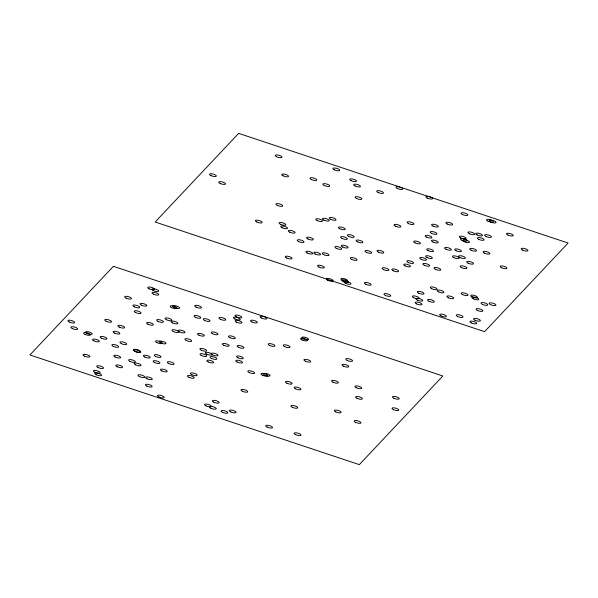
<?xml version="1.0" encoding="UTF-8"?>
<svg xmlns="http://www.w3.org/2000/svg" width="598" height="598" viewBox="0 0 598 598"><rect width="100%" height="100%" fill="white"/><g stroke="black" fill="none" stroke-linecap="round" stroke-linejoin="round"><path stroke-width="0.9" d="M113.411 266.327L29.9 354.965L359.331 464.631L442.841 375.993L113.411 266.327M238.669 133.369L155.159 222.008L484.589 331.673L568.1 243.035L238.669 133.369M160.593 342.886A3.513 1.091 15.5 0 0 165.975 343.431A3.513 1.091 15.5 0 0 161.213 341.099A3.513 1.091 15.5 0 0 160.593 342.886M356.303 387.713A3.513 1.091 15.5 0 0 361.685 388.259A3.513 1.091 15.5 0 0 356.924 385.927A3.513 1.091 15.5 0 0 356.303 387.713M305.301 361.14A3.513 1.091 15.5 0 0 310.683 361.685A3.513 1.091 15.5 0 0 305.922 359.353A3.513 1.091 15.5 0 0 305.301 361.14M393.873 398.216A3.513 1.091 15.5 0 0 399.255 398.754A3.513 1.091 15.5 0 0 394.493 396.422A3.513 1.091 15.5 0 0 393.873 398.216M139.349 376.561A3.513 1.091 15.5 0 0 144.731 377.106A3.513 1.091 15.5 0 0 139.969 374.767A3.513 1.091 15.5 0 0 139.349 376.561M262.358 375.208A3.513 1.091 15.5 0 0 267.74 375.753A3.513 1.091 15.5 0 0 262.978 373.421A3.513 1.091 15.5 0 0 262.358 375.208M154.531 362.493A3.513 1.091 15.5 0 0 159.913 363.038A3.513 1.091 15.5 0 0 155.151 360.706A3.513 1.091 15.5 0 0 154.531 362.493M101.533 338.199A3.513 1.091 15.5 0 0 106.915 338.745A3.513 1.091 15.5 0 0 102.153 336.412A3.513 1.091 15.5 0 0 101.533 338.199M237.129 362.022A3.513 1.091 15.5 0 0 242.511 362.567A3.513 1.091 15.5 0 0 237.75 360.235A3.513 1.091 15.5 0 0 237.129 362.022M261.52 318.031A3.513 1.091 15.5 0 0 266.902 318.577A3.513 1.091 15.5 0 0 262.141 316.245A3.513 1.091 15.5 0 0 261.52 318.031M158.029 321.38A3.513 1.091 15.5 0 0 163.404 321.926A3.513 1.091 15.5 0 0 158.642 319.594A3.513 1.091 15.5 0 0 158.029 321.38M186.27 340.479A3.513 1.091 15.5 0 0 191.644 341.017A3.513 1.091 15.5 0 0 186.882 338.685A3.513 1.091 15.5 0 0 186.27 340.479M135.604 364.847A3.513 1.091 15.5 0 0 140.986 365.393A3.513 1.091 15.5 0 0 136.224 363.061A3.513 1.091 15.5 0 0 135.604 364.847M115.205 357.058A3.513 1.091 15.5 0 0 120.587 357.604A3.513 1.091 15.5 0 0 115.825 355.272A3.513 1.091 15.5 0 0 115.205 357.058M166.401 319.728A3.513 1.091 15.5 0 0 171.783 320.266A3.513 1.091 15.5 0 0 167.021 317.934A3.513 1.091 15.5 0 0 166.401 319.728M86.792 333.452A3.513 1.091 15.5 0 0 92.167 333.998A3.513 1.091 15.5 0 0 87.413 331.666A3.513 1.091 15.5 0 0 86.792 333.452M144.798 357.021A3.513 1.091 15.5 0 0 150.18 357.567A3.513 1.091 15.5 0 0 145.419 355.234A3.513 1.091 15.5 0 0 144.798 357.021M153.387 294.141A3.513 1.091 15.5 0 0 158.769 294.687A3.513 1.091 15.5 0 0 154.007 292.355A3.513 1.091 15.5 0 0 153.387 294.141M168.711 363.517A3.513 1.091 15.5 0 0 174.093 364.055A3.513 1.091 15.5 0 0 169.331 361.723A3.513 1.091 15.5 0 0 168.711 363.517M249.224 372.561A3.513 1.091 15.5 0 0 254.599 373.107A3.513 1.091 15.5 0 0 249.844 370.767A3.513 1.091 15.5 0 0 249.224 372.561M147.953 324.236A3.513 1.091 15.5 0 0 153.335 324.781A3.513 1.091 15.5 0 0 148.573 322.449A3.513 1.091 15.5 0 0 147.953 324.236M295.576 434.619A3.513 1.091 15.5 0 0 300.958 435.165A3.513 1.091 15.5 0 0 296.197 432.825A3.513 1.091 15.5 0 0 295.576 434.619M98.109 367.546A3.513 1.091 15.5 0 0 103.491 368.091A3.513 1.091 15.5 0 0 98.73 365.752A3.513 1.091 15.5 0 0 98.109 367.546M230.708 411.865A3.513 1.091 15.5 0 0 236.09 412.411A3.513 1.091 15.5 0 0 231.329 410.071A3.513 1.091 15.5 0 0 230.708 411.865M303.216 338.857A3.513 1.091 15.5 0 0 308.59 339.402A3.513 1.091 15.5 0 0 303.836 337.07A3.513 1.091 15.5 0 0 303.216 338.857M332.966 382.197A3.513 1.091 15.5 0 0 338.341 382.735A3.513 1.091 15.5 0 0 333.587 380.403A3.513 1.091 15.5 0 0 332.966 382.197M114.457 333.064A3.513 1.091 15.5 0 0 119.832 333.609A3.513 1.091 15.5 0 0 115.078 331.277A3.513 1.091 15.5 0 0 114.457 333.064M117.178 366.738A3.513 1.091 15.5 0 0 122.56 367.284A3.513 1.091 15.5 0 0 117.799 364.952A3.513 1.091 15.5 0 0 117.178 366.738M267.127 427.069A3.513 1.091 15.5 0 0 272.509 427.615A3.513 1.091 15.5 0 0 267.747 425.275A3.513 1.091 15.5 0 0 267.127 427.069M343.431 366.118A3.513 1.091 15.5 0 0 348.806 366.664A3.513 1.091 15.5 0 0 344.044 364.332A3.513 1.091 15.5 0 0 343.431 366.118M153.335 290.613A3.513 1.091 15.5 0 0 158.709 291.151A3.513 1.091 15.5 0 0 153.948 288.819A3.513 1.091 15.5 0 0 153.335 290.613M191.786 374.714A3.513 1.091 15.5 0 0 197.168 375.26A3.513 1.091 15.5 0 0 192.406 372.928A3.513 1.091 15.5 0 0 191.786 374.714M161.834 370.917A3.513 1.091 15.5 0 0 167.216 371.463A3.513 1.091 15.5 0 0 162.454 369.13A3.513 1.091 15.5 0 0 161.834 370.917M196.077 307.125A3.513 1.091 15.5 0 0 201.459 307.671A3.513 1.091 15.5 0 0 196.697 305.339A3.513 1.091 15.5 0 0 196.077 307.125M212.626 333.774A3.513 1.091 15.5 0 0 218.001 334.319A3.513 1.091 15.5 0 0 213.247 331.98A3.513 1.091 15.5 0 0 212.626 333.774M393.417 409.623A3.513 1.091 15.5 0 0 398.799 410.161A3.513 1.091 15.5 0 0 394.037 407.829A3.513 1.091 15.5 0 0 393.417 409.623M174.145 307.439A3.513 1.091 15.5 0 0 179.527 307.985A3.513 1.091 15.5 0 0 174.766 305.645A3.513 1.091 15.5 0 0 174.145 307.439M141.375 305.152A3.513 1.091 15.5 0 0 146.757 305.698A3.513 1.091 15.5 0 0 141.995 303.365A3.513 1.091 15.5 0 0 141.375 305.152M198.94 335.149A3.513 1.091 15.5 0 0 204.322 335.687A3.513 1.091 15.5 0 0 199.56 333.355A3.513 1.091 15.5 0 0 198.94 335.149M208.216 361.954A3.513 1.091 15.5 0 0 213.598 362.5A3.513 1.091 15.5 0 0 208.837 360.168A3.513 1.091 15.5 0 0 208.216 361.954M356.976 398.29A3.513 1.091 15.5 0 0 362.358 398.829A3.513 1.091 15.5 0 0 357.597 396.496A3.513 1.091 15.5 0 0 356.976 398.29M220.318 319.272A3.513 1.091 15.5 0 0 225.693 319.818A3.513 1.091 15.5 0 0 220.931 317.486A3.513 1.091 15.5 0 0 220.318 319.272M205.884 405.833A3.513 1.091 15.5 0 0 211.258 406.378A3.513 1.091 15.5 0 0 206.504 404.046A3.513 1.091 15.5 0 0 205.884 405.833M206.631 354.113A3.513 1.091 15.5 0 0 212.006 354.651A3.513 1.091 15.5 0 0 207.244 352.319A3.513 1.091 15.5 0 0 206.631 354.113M286.808 383.146A3.513 1.091 15.5 0 0 292.183 383.692A3.513 1.091 15.5 0 0 287.421 381.36A3.513 1.091 15.5 0 0 286.808 383.146M284.573 346.623A3.513 1.091 15.5 0 0 289.955 347.169A3.513 1.091 15.5 0 0 285.194 344.837A3.513 1.091 15.5 0 0 284.573 346.623M229.901 337.676A3.513 1.091 15.5 0 0 235.283 338.221A3.513 1.091 15.5 0 0 230.522 335.889A3.513 1.091 15.5 0 0 229.901 337.676M135.41 351.631A3.513 1.091 15.5 0 0 140.792 352.177A3.513 1.091 15.5 0 0 136.03 349.837A3.513 1.091 15.5 0 0 135.41 351.631M156.923 342.624A3.513 1.091 15.5 0 0 162.297 343.17A3.513 1.091 15.5 0 0 157.543 340.838A3.513 1.091 15.5 0 0 156.923 342.624M204.613 320.461A3.513 1.091 15.5 0 0 209.995 321.006A3.513 1.091 15.5 0 0 205.234 318.674A3.513 1.091 15.5 0 0 204.613 320.461M236.367 316.88A3.513 1.091 15.5 0 0 241.749 317.418A3.513 1.091 15.5 0 0 236.987 315.086A3.513 1.091 15.5 0 0 236.367 316.88M201.376 355.518A3.513 1.091 15.5 0 0 206.759 356.064A3.513 1.091 15.5 0 0 201.997 353.732A3.513 1.091 15.5 0 0 201.376 355.518M173.405 331.554A3.513 1.091 15.5 0 0 178.787 332.099A3.513 1.091 15.5 0 0 174.025 329.767A3.513 1.091 15.5 0 0 173.405 331.554M130.013 361.409A3.513 1.091 15.5 0 0 135.387 361.947A3.513 1.091 15.5 0 0 130.633 359.615A3.513 1.091 15.5 0 0 130.013 361.409M213.77 402.17A3.513 1.091 15.5 0 0 219.152 402.708A3.513 1.091 15.5 0 0 214.39 400.376A3.513 1.091 15.5 0 0 213.77 402.17M146.772 386.061A3.513 1.091 15.5 0 0 152.146 386.607A3.513 1.091 15.5 0 0 147.392 384.267A3.513 1.091 15.5 0 0 146.772 386.061M223.802 345.27A3.513 1.091 15.5 0 0 229.184 345.816A3.513 1.091 15.5 0 0 224.422 343.476A3.513 1.091 15.5 0 0 223.802 345.27M119.279 327.084A3.513 1.091 15.5 0 0 124.661 327.629A3.513 1.091 15.5 0 0 119.899 325.297A3.513 1.091 15.5 0 0 119.279 327.084M96.196 374.729A3.513 1.091 15.5 0 0 101.578 375.275A3.513 1.091 15.5 0 0 96.816 372.943A3.513 1.091 15.5 0 0 96.196 374.729M85.028 334.364A3.513 1.091 15.5 0 0 90.41 334.91A3.513 1.091 15.5 0 0 85.649 332.57A3.513 1.091 15.5 0 0 85.028 334.364M158.821 396.967A3.513 1.091 15.5 0 0 164.203 397.506A3.513 1.091 15.5 0 0 159.442 395.173A3.513 1.091 15.5 0 0 158.821 396.967M146.921 378.713A3.513 1.091 15.5 0 0 152.303 379.259A3.513 1.091 15.5 0 0 147.542 376.927A3.513 1.091 15.5 0 0 146.921 378.713M238.512 347.274A3.513 1.091 15.5 0 0 243.894 347.819A3.513 1.091 15.5 0 0 239.133 345.487A3.513 1.091 15.5 0 0 238.512 347.274M188.826 377.256A3.513 1.091 15.5 0 0 194.201 377.801A3.513 1.091 15.5 0 0 189.446 375.469A3.513 1.091 15.5 0 0 188.826 377.256M335.725 411.895A3.513 1.091 15.5 0 0 341.099 412.441A3.513 1.091 15.5 0 0 336.345 410.108A3.513 1.091 15.5 0 0 335.725 411.895M69.301 322.03A3.513 1.091 15.5 0 0 74.675 322.576A3.513 1.091 15.5 0 0 69.921 320.236A3.513 1.091 15.5 0 0 69.301 322.03M134.281 306.834A3.513 1.091 15.5 0 0 139.663 307.379A3.513 1.091 15.5 0 0 134.901 305.04A3.513 1.091 15.5 0 0 134.281 306.834M295.532 388.812A3.513 1.091 15.5 0 0 300.914 389.358A3.513 1.091 15.5 0 0 296.152 387.026A3.513 1.091 15.5 0 0 295.532 388.812M212.634 354.935A3.513 1.091 15.5 0 0 218.008 355.481A3.513 1.091 15.5 0 0 213.254 353.149A3.513 1.091 15.5 0 0 212.634 354.935M236.554 322.165A3.513 1.091 15.5 0 0 241.928 322.711A3.513 1.091 15.5 0 0 237.174 320.371A3.513 1.091 15.5 0 0 236.554 322.165M94.805 372.233A3.513 1.091 15.5 0 0 100.18 372.778A3.513 1.091 15.5 0 0 95.426 370.446A3.513 1.091 15.5 0 0 94.805 372.233M242.362 391.234A3.513 1.091 15.5 0 0 247.744 391.78A3.513 1.091 15.5 0 0 242.982 389.448A3.513 1.091 15.5 0 0 242.362 391.234M210.87 408.225A3.513 1.091 15.5 0 0 216.252 408.77A3.513 1.091 15.5 0 0 211.49 406.438A3.513 1.091 15.5 0 0 210.87 408.225M237.937 357.783A3.513 1.091 15.5 0 0 243.311 358.322A3.513 1.091 15.5 0 0 238.557 355.989A3.513 1.091 15.5 0 0 237.937 357.783M234.887 318.981A3.513 1.091 15.5 0 0 240.261 319.526A3.513 1.091 15.5 0 0 235.507 317.187A3.513 1.091 15.5 0 0 234.887 318.981M172.486 322.883A3.513 1.091 15.5 0 0 177.868 323.428A3.513 1.091 15.5 0 0 173.106 321.096A3.513 1.091 15.5 0 0 172.486 322.883M113.261 346.347A3.513 1.091 15.5 0 0 118.636 346.892A3.513 1.091 15.5 0 0 113.882 344.553A3.513 1.091 15.5 0 0 113.261 346.347M201.242 350.196A3.513 1.091 15.5 0 0 206.624 350.742A3.513 1.091 15.5 0 0 201.862 348.41A3.513 1.091 15.5 0 0 201.242 350.196M93.961 340.89A3.513 1.091 15.5 0 0 99.343 341.436A3.513 1.091 15.5 0 0 94.581 339.103A3.513 1.091 15.5 0 0 93.961 340.89M269.578 345.42A3.513 1.091 15.5 0 0 274.96 345.965A3.513 1.091 15.5 0 0 270.199 343.633A3.513 1.091 15.5 0 0 269.578 345.42M121.319 343.633A3.513 1.091 15.5 0 0 126.701 344.179A3.513 1.091 15.5 0 0 121.94 341.847A3.513 1.091 15.5 0 0 121.319 343.633M292.28 407.275A3.513 1.091 15.5 0 0 297.662 407.821A3.513 1.091 15.5 0 0 292.9 405.481A3.513 1.091 15.5 0 0 292.28 407.275M347.146 360.385A3.513 1.091 15.5 0 0 352.521 360.93A3.513 1.091 15.5 0 0 347.767 358.591A3.513 1.091 15.5 0 0 347.146 360.385M171.551 307.604A3.513 1.091 15.5 0 0 176.926 308.149A3.513 1.091 15.5 0 0 172.172 305.817A3.513 1.091 15.5 0 0 171.551 307.604M251.908 321.993A3.513 1.091 15.5 0 0 257.29 322.539A3.513 1.091 15.5 0 0 252.528 320.207A3.513 1.091 15.5 0 0 251.908 321.993M155.622 356.415A3.513 1.091 15.5 0 0 160.997 356.961A3.513 1.091 15.5 0 0 156.235 354.629A3.513 1.091 15.5 0 0 155.622 356.415M149.156 288.819A3.513 1.091 15.5 0 0 154.538 289.365A3.513 1.091 15.5 0 0 149.777 287.033A3.513 1.091 15.5 0 0 149.156 288.819M302.035 339.948A3.513 1.091 15.5 0 0 307.417 340.486A3.513 1.091 15.5 0 0 302.655 338.154A3.513 1.091 15.5 0 0 302.035 339.948M84.415 356.109A3.513 1.091 15.5 0 0 89.797 356.655A3.513 1.091 15.5 0 0 85.036 354.322A3.513 1.091 15.5 0 0 84.415 356.109M211.52 358.419A3.513 1.091 15.5 0 0 216.902 358.964A3.513 1.091 15.5 0 0 212.141 356.625A3.513 1.091 15.5 0 0 211.52 358.419M126.073 298.11A3.513 1.091 15.5 0 0 131.448 298.649A3.513 1.091 15.5 0 0 126.694 296.316A3.513 1.091 15.5 0 0 126.073 298.11M106.152 321.246A3.513 1.091 15.5 0 0 111.534 321.791A3.513 1.091 15.5 0 0 106.773 319.459A3.513 1.091 15.5 0 0 106.152 321.246M134.737 351.138A3.513 1.091 15.5 0 0 140.119 351.684A3.513 1.091 15.5 0 0 135.357 349.352A3.513 1.091 15.5 0 0 134.737 351.138M135.626 312.56A3.513 1.091 15.5 0 0 141.008 313.105A3.513 1.091 15.5 0 0 136.247 310.773A3.513 1.091 15.5 0 0 135.626 312.56M355.548 422.33A3.513 1.091 15.5 0 0 360.923 422.876A3.513 1.091 15.5 0 0 356.169 420.544A3.513 1.091 15.5 0 0 355.548 422.33M195.389 317.299A3.513 1.091 15.5 0 0 200.771 317.844A3.513 1.091 15.5 0 0 196.009 315.512A3.513 1.091 15.5 0 0 195.389 317.299M179.587 331.883A3.513 1.091 15.5 0 0 184.969 332.428A3.513 1.091 15.5 0 0 180.207 330.096A3.513 1.091 15.5 0 0 179.587 331.883M222.396 412.276A3.513 1.091 15.5 0 0 227.778 412.822A3.513 1.091 15.5 0 0 223.017 410.49A3.513 1.091 15.5 0 0 222.396 412.276M264.66 375.178A3.513 1.091 15.5 0 0 270.042 375.723A3.513 1.091 15.5 0 0 265.28 373.391A3.513 1.091 15.5 0 0 264.66 375.178M72.306 328.541A3.513 1.091 15.5 0 0 77.688 329.079A3.513 1.091 15.5 0 0 72.926 326.747A3.513 1.091 15.5 0 0 72.306 328.541M283.116 175.812A3.513 1.091 15.5 0 0 288.498 176.35A3.513 1.091 15.5 0 0 283.736 174.018A3.513 1.091 15.5 0 0 283.116 175.812M277.323 205.391A3.513 1.091 15.5 0 0 282.704 205.936A3.513 1.091 15.5 0 0 277.943 203.604A3.513 1.091 15.5 0 0 277.323 205.391M456.042 250.719A3.513 1.091 15.5 0 0 461.424 251.265A3.513 1.091 15.5 0 0 456.663 248.932A3.513 1.091 15.5 0 0 456.042 250.719M472.076 296.922A3.513 1.091 15.5 0 0 477.458 297.468A3.513 1.091 15.5 0 0 472.697 295.135A3.513 1.091 15.5 0 0 472.076 296.922M473.377 298.858A3.513 1.091 15.5 0 0 478.759 299.404A3.513 1.091 15.5 0 0 473.997 297.064A3.513 1.091 15.5 0 0 473.377 298.858M405.085 265.886A3.513 1.091 15.5 0 0 410.467 266.431A3.513 1.091 15.5 0 0 405.706 264.099A3.513 1.091 15.5 0 0 405.085 265.886M348.761 236.434A3.513 1.091 15.5 0 0 354.143 236.98A3.513 1.091 15.5 0 0 349.382 234.648A3.513 1.091 15.5 0 0 348.761 236.434M276.597 156.728A3.513 1.091 15.5 0 0 281.972 157.274A3.513 1.091 15.5 0 0 277.218 154.934A3.513 1.091 15.5 0 0 276.597 156.728M351.093 180.633A3.513 1.091 15.5 0 0 356.475 181.179A3.513 1.091 15.5 0 0 351.714 178.839A3.513 1.091 15.5 0 0 351.093 180.633M474.984 320.192A3.513 1.091 15.5 0 0 480.366 320.737A3.513 1.091 15.5 0 0 475.604 318.398A3.513 1.091 15.5 0 0 474.984 320.192M432.967 226.051A3.513 1.091 15.5 0 0 438.349 226.597A3.513 1.091 15.5 0 0 433.587 224.257A3.513 1.091 15.5 0 0 432.967 226.051M431.644 288.707A3.513 1.091 15.5 0 0 437.026 289.253A3.513 1.091 15.5 0 0 432.264 286.92A3.513 1.091 15.5 0 0 431.644 288.707M431.554 233.347A3.513 1.091 15.5 0 0 436.936 233.893A3.513 1.091 15.5 0 0 432.175 231.561A3.513 1.091 15.5 0 0 431.554 233.347M282.144 227.756A3.513 1.091 15.5 0 0 287.526 228.294A3.513 1.091 15.5 0 0 282.764 225.962A3.513 1.091 15.5 0 0 282.144 227.756M342.706 247.019A3.513 1.091 15.5 0 0 348.088 247.557A3.513 1.091 15.5 0 0 343.327 245.225A3.513 1.091 15.5 0 0 342.706 247.019M468.092 263.165A3.513 1.091 15.5 0 0 473.474 263.711A3.513 1.091 15.5 0 0 468.712 261.378A3.513 1.091 15.5 0 0 468.092 263.165M424.236 265.243A3.513 1.091 15.5 0 0 429.618 265.789A3.513 1.091 15.5 0 0 424.857 263.456A3.513 1.091 15.5 0 0 424.236 265.243M432.855 241.943A3.513 1.091 15.5 0 0 438.237 242.489A3.513 1.091 15.5 0 0 433.475 240.149A3.513 1.091 15.5 0 0 432.855 241.943M357.537 241.846A3.513 1.091 15.5 0 0 362.919 242.384A3.513 1.091 15.5 0 0 358.157 240.052A3.513 1.091 15.5 0 0 357.537 241.846M210.945 175.565A3.513 1.091 15.5 0 0 216.327 176.104A3.513 1.091 15.5 0 0 211.565 173.771A3.513 1.091 15.5 0 0 210.945 175.565M341.966 238.423A3.513 1.091 15.5 0 0 347.348 238.968A3.513 1.091 15.5 0 0 342.587 236.636A3.513 1.091 15.5 0 0 341.966 238.423M323.638 254.628A3.513 1.091 15.5 0 0 329.02 255.167A3.513 1.091 15.5 0 0 324.258 252.834A3.513 1.091 15.5 0 0 323.638 254.628M448.298 297.729A3.513 1.091 15.5 0 0 453.673 298.267A3.513 1.091 15.5 0 0 448.919 295.935A3.513 1.091 15.5 0 0 448.298 297.729M366.357 252.319A3.513 1.091 15.5 0 0 371.739 252.864A3.513 1.091 15.5 0 0 366.978 250.532A3.513 1.091 15.5 0 0 366.357 252.319M289.724 232.151A3.513 1.091 15.5 0 0 295.106 232.697A3.513 1.091 15.5 0 0 290.344 230.357A3.513 1.091 15.5 0 0 289.724 232.151M487.901 221.133A3.513 1.091 15.5 0 0 493.283 221.671A3.513 1.091 15.5 0 0 488.521 219.339A3.513 1.091 15.5 0 0 487.901 221.133M395.45 226.164A3.513 1.091 15.5 0 0 400.832 226.709A3.513 1.091 15.5 0 0 396.07 224.37A3.513 1.091 15.5 0 0 395.45 226.164M460.677 237.959A3.513 1.091 15.5 0 0 466.051 238.505A3.513 1.091 15.5 0 0 461.297 236.165A3.513 1.091 15.5 0 0 460.677 237.959M464.123 241.674A3.513 1.091 15.5 0 0 469.497 242.22A3.513 1.091 15.5 0 0 464.743 239.888A3.513 1.091 15.5 0 0 464.123 241.674M438.588 291.839A3.513 1.091 15.5 0 0 443.97 292.385A3.513 1.091 15.5 0 0 439.209 290.045A3.513 1.091 15.5 0 0 438.588 291.839M462.463 214.525A3.513 1.091 15.5 0 0 467.845 215.071A3.513 1.091 15.5 0 0 463.084 212.731A3.513 1.091 15.5 0 0 462.463 214.525M408.509 223.577A3.513 1.091 15.5 0 0 413.883 224.123A3.513 1.091 15.5 0 0 409.129 221.783A3.513 1.091 15.5 0 0 408.509 223.577M461.544 267.642A3.513 1.091 15.5 0 0 466.918 268.181A3.513 1.091 15.5 0 0 462.164 265.848A3.513 1.091 15.5 0 0 461.544 267.642M441.025 315.894A3.513 1.091 15.5 0 0 446.4 316.439A3.513 1.091 15.5 0 0 441.645 314.107A3.513 1.091 15.5 0 0 441.025 315.894M365.804 284.252A3.513 1.091 15.5 0 0 371.179 284.79A3.513 1.091 15.5 0 0 366.417 282.458A3.513 1.091 15.5 0 0 365.804 284.252M453.882 257.656A3.513 1.091 15.5 0 0 459.264 258.201A3.513 1.091 15.5 0 0 454.502 255.869A3.513 1.091 15.5 0 0 453.882 257.656M462.575 294.627A3.513 1.091 15.5 0 0 467.957 295.173A3.513 1.091 15.5 0 0 463.196 292.833A3.513 1.091 15.5 0 0 462.575 294.627M501.595 267.732A3.513 1.091 15.5 0 0 506.969 268.278A3.513 1.091 15.5 0 0 502.215 265.938A3.513 1.091 15.5 0 0 501.595 267.732M383.52 269.563A3.513 1.091 15.5 0 0 388.894 270.102A3.513 1.091 15.5 0 0 384.14 267.769A3.513 1.091 15.5 0 0 383.52 269.563M345.599 283.332A3.513 1.091 15.5 0 0 350.981 283.878A3.513 1.091 15.5 0 0 346.22 281.538A3.513 1.091 15.5 0 0 345.599 283.332M318.936 267.014A3.513 1.091 15.5 0 0 324.31 267.56A3.513 1.091 15.5 0 0 319.549 265.228A3.513 1.091 15.5 0 0 318.936 267.014M415.042 242.855A3.513 1.091 15.5 0 0 420.424 243.401A3.513 1.091 15.5 0 0 415.662 241.069A3.513 1.091 15.5 0 0 415.042 242.855M461.865 240.209A3.513 1.091 15.5 0 0 467.247 240.755A3.513 1.091 15.5 0 0 462.486 238.423A3.513 1.091 15.5 0 0 461.865 240.209M323.824 220.101A3.513 1.091 15.5 0 0 329.199 220.647A3.513 1.091 15.5 0 0 324.437 218.315A3.513 1.091 15.5 0 0 323.824 220.101M445.973 249.231A3.513 1.091 15.5 0 0 451.348 249.777A3.513 1.091 15.5 0 0 446.594 247.445A3.513 1.091 15.5 0 0 445.973 249.231M484.432 253.148A3.513 1.091 15.5 0 0 489.814 253.694A3.513 1.091 15.5 0 0 485.053 251.362A3.513 1.091 15.5 0 0 484.432 253.148M421.089 259.315A3.513 1.091 15.5 0 0 426.471 259.861A3.513 1.091 15.5 0 0 421.71 257.529A3.513 1.091 15.5 0 0 421.089 259.315M471.329 322.913A3.513 1.091 15.5 0 0 476.711 323.458A3.513 1.091 15.5 0 0 471.949 321.126A3.513 1.091 15.5 0 0 471.329 322.913M327.741 280.26A3.513 1.091 15.5 0 0 333.123 280.806A3.513 1.091 15.5 0 0 328.362 278.474A3.513 1.091 15.5 0 0 327.741 280.26M482.362 304.36A3.513 1.091 15.5 0 0 487.744 304.905A3.513 1.091 15.5 0 0 482.982 302.573A3.513 1.091 15.5 0 0 482.362 304.36M413.726 297.707A3.513 1.091 15.5 0 0 419.108 298.245A3.513 1.091 15.5 0 0 414.347 295.913A3.513 1.091 15.5 0 0 413.726 297.707M330.634 219.302A3.513 1.091 15.5 0 0 336.009 219.847A3.513 1.091 15.5 0 0 331.247 217.515A3.513 1.091 15.5 0 0 330.634 219.302M336.323 248.342A3.513 1.091 15.5 0 0 341.705 248.888A3.513 1.091 15.5 0 0 336.943 246.555A3.513 1.091 15.5 0 0 336.323 248.342M427.286 198.058A3.513 1.091 15.5 0 0 432.668 198.603A3.513 1.091 15.5 0 0 427.906 196.264A3.513 1.091 15.5 0 0 427.286 198.058M397.326 188.475A3.513 1.091 15.5 0 0 402.708 189.02A3.513 1.091 15.5 0 0 397.947 186.688A3.513 1.091 15.5 0 0 397.326 188.475M416.589 303.881A3.513 1.091 15.5 0 0 421.971 304.427A3.513 1.091 15.5 0 0 417.21 302.095A3.513 1.091 15.5 0 0 416.589 303.881M351.691 259.405A3.513 1.091 15.5 0 0 357.073 259.951A3.513 1.091 15.5 0 0 352.312 257.618A3.513 1.091 15.5 0 0 351.691 259.405M417.344 300.099A3.513 1.091 15.5 0 0 422.726 300.637A3.513 1.091 15.5 0 0 417.965 298.305A3.513 1.091 15.5 0 0 417.344 300.099M477.092 234.947A3.513 1.091 15.5 0 0 482.466 235.492A3.513 1.091 15.5 0 0 477.705 233.16A3.513 1.091 15.5 0 0 477.092 234.947M486.062 236.457A3.513 1.091 15.5 0 0 491.444 237.002A3.513 1.091 15.5 0 0 486.682 234.663A3.513 1.091 15.5 0 0 486.062 236.457M471.112 250.181A3.513 1.091 15.5 0 0 476.494 250.719A3.513 1.091 15.5 0 0 471.732 248.387A3.513 1.091 15.5 0 0 471.112 250.181M339.858 228.765A3.513 1.091 15.5 0 0 345.24 229.311A3.513 1.091 15.5 0 0 340.479 226.971A3.513 1.091 15.5 0 0 339.858 228.765M447.252 224.033A3.513 1.091 15.5 0 0 452.634 224.579A3.513 1.091 15.5 0 0 447.872 222.247A3.513 1.091 15.5 0 0 447.252 224.033M324.251 185.462A3.513 1.091 15.5 0 0 329.633 186.008A3.513 1.091 15.5 0 0 324.871 183.668A3.513 1.091 15.5 0 0 324.251 185.462M343.267 281.621A3.513 1.091 15.5 0 0 348.641 282.166A3.513 1.091 15.5 0 0 343.88 279.834A3.513 1.091 15.5 0 0 343.267 281.621M342.243 280.26A3.513 1.091 15.5 0 0 347.625 280.806A3.513 1.091 15.5 0 0 342.863 278.466A3.513 1.091 15.5 0 0 342.243 280.26M490.562 304.636A3.513 1.091 15.5 0 0 495.944 305.174A3.513 1.091 15.5 0 0 491.182 302.842A3.513 1.091 15.5 0 0 490.562 304.636M317.119 220.535A3.513 1.091 15.5 0 0 322.501 221.081A3.513 1.091 15.5 0 0 317.74 218.748A3.513 1.091 15.5 0 0 317.119 220.535M307.275 253.044A3.513 1.091 15.5 0 0 312.657 253.589A3.513 1.091 15.5 0 0 307.895 251.257A3.513 1.091 15.5 0 0 307.275 253.044M477.451 310.422A3.513 1.091 15.5 0 0 482.833 310.967A3.513 1.091 15.5 0 0 478.071 308.628A3.513 1.091 15.5 0 0 477.451 310.422M256.766 221.985A3.513 1.091 15.5 0 0 262.141 222.531A3.513 1.091 15.5 0 0 257.387 220.199A3.513 1.091 15.5 0 0 256.766 221.985M311.371 179.505A3.513 1.091 15.5 0 0 316.753 180.05A3.513 1.091 15.5 0 0 311.992 177.718A3.513 1.091 15.5 0 0 311.371 179.505M393.207 270.759A3.513 1.091 15.5 0 0 398.582 271.298A3.513 1.091 15.5 0 0 393.828 268.965A3.513 1.091 15.5 0 0 393.207 270.759M355.048 185.948A3.513 1.091 15.5 0 0 360.422 186.494A3.513 1.091 15.5 0 0 355.661 184.162A3.513 1.091 15.5 0 0 355.048 185.948M307.918 238.983A3.513 1.091 15.5 0 0 313.3 239.529A3.513 1.091 15.5 0 0 308.538 237.197A3.513 1.091 15.5 0 0 307.918 238.983M315.124 253.978A3.513 1.091 15.5 0 0 320.506 254.524A3.513 1.091 15.5 0 0 315.744 252.192A3.513 1.091 15.5 0 0 315.124 253.978M522.555 250.091A3.513 1.091 15.5 0 0 527.937 250.637A3.513 1.091 15.5 0 0 523.175 248.305A3.513 1.091 15.5 0 0 522.555 250.091M280.492 224.302A3.513 1.091 15.5 0 0 285.866 224.848A3.513 1.091 15.5 0 0 281.112 222.516A3.513 1.091 15.5 0 0 280.492 224.302M356.483 198.446A3.513 1.091 15.5 0 0 361.865 198.992A3.513 1.091 15.5 0 0 357.103 196.66A3.513 1.091 15.5 0 0 356.483 198.446M334.349 169.832A3.513 1.091 15.5 0 0 339.731 170.378A3.513 1.091 15.5 0 0 334.97 168.038A3.513 1.091 15.5 0 0 334.349 169.832M507.852 235.029A3.513 1.091 15.5 0 0 513.226 235.575A3.513 1.091 15.5 0 0 508.472 233.242A3.513 1.091 15.5 0 0 507.852 235.029M428.116 250.629A3.513 1.091 15.5 0 0 433.49 251.175A3.513 1.091 15.5 0 0 428.736 248.843A3.513 1.091 15.5 0 0 428.116 250.629M426.524 237.085A3.513 1.091 15.5 0 0 431.906 237.63A3.513 1.091 15.5 0 0 427.144 235.298A3.513 1.091 15.5 0 0 426.524 237.085M490.711 221.963A3.513 1.091 15.5 0 0 496.086 222.508A3.513 1.091 15.5 0 0 491.332 220.176A3.513 1.091 15.5 0 0 490.711 221.963M418.63 293.155A3.513 1.091 15.5 0 0 424.012 293.7A3.513 1.091 15.5 0 0 419.25 291.368A3.513 1.091 15.5 0 0 418.63 293.155M457.634 316.484A3.513 1.091 15.5 0 0 463.016 317.022A3.513 1.091 15.5 0 0 458.255 314.69A3.513 1.091 15.5 0 0 457.634 316.484M286.666 257.985A3.513 1.091 15.5 0 0 292.048 258.53A3.513 1.091 15.5 0 0 287.287 256.198A3.513 1.091 15.5 0 0 286.666 257.985M378.093 192.459A3.513 1.091 15.5 0 0 383.468 193.005A3.513 1.091 15.5 0 0 378.713 190.672A3.513 1.091 15.5 0 0 378.093 192.459M378.414 252.147A3.513 1.091 15.5 0 0 383.796 252.685A3.513 1.091 15.5 0 0 379.035 250.353A3.513 1.091 15.5 0 0 378.414 252.147M426.957 257.559A3.513 1.091 15.5 0 0 432.339 258.104A3.513 1.091 15.5 0 0 427.577 255.772A3.513 1.091 15.5 0 0 426.957 257.559M220.109 183.429A3.513 1.091 15.5 0 0 225.491 183.975A3.513 1.091 15.5 0 0 220.729 181.643A3.513 1.091 15.5 0 0 220.109 183.429M460.004 257.521A3.513 1.091 15.5 0 0 465.386 258.067A3.513 1.091 15.5 0 0 460.624 255.735A3.513 1.091 15.5 0 0 460.004 257.521M435.366 269.272A3.513 1.091 15.5 0 0 440.741 269.818A3.513 1.091 15.5 0 0 435.987 267.485A3.513 1.091 15.5 0 0 435.366 269.272M478.744 239.342A3.513 1.091 15.5 0 0 484.118 239.888A3.513 1.091 15.5 0 0 479.364 237.556A3.513 1.091 15.5 0 0 478.744 239.342M385.329 295.375A3.513 1.091 15.5 0 0 390.711 295.92A3.513 1.091 15.5 0 0 385.949 293.588A3.513 1.091 15.5 0 0 385.329 295.375M469.333 233.728A3.513 1.091 15.5 0 0 474.707 234.274A3.513 1.091 15.5 0 0 469.953 231.942A3.513 1.091 15.5 0 0 469.333 233.728M428.893 301.213A3.513 1.091 15.5 0 0 434.268 301.758A3.513 1.091 15.5 0 0 429.514 299.419A3.513 1.091 15.5 0 0 428.893 301.213M408.21 262.492A3.513 1.091 15.5 0 0 413.584 263.038A3.513 1.091 15.5 0 0 408.83 260.698A3.513 1.091 15.5 0 0 408.21 262.492M298.626 241.525A3.513 1.091 15.5 0 0 304.001 242.07A3.513 1.091 15.5 0 0 299.239 239.738A3.513 1.091 15.5 0 0 298.626 241.525"/></g></svg>
